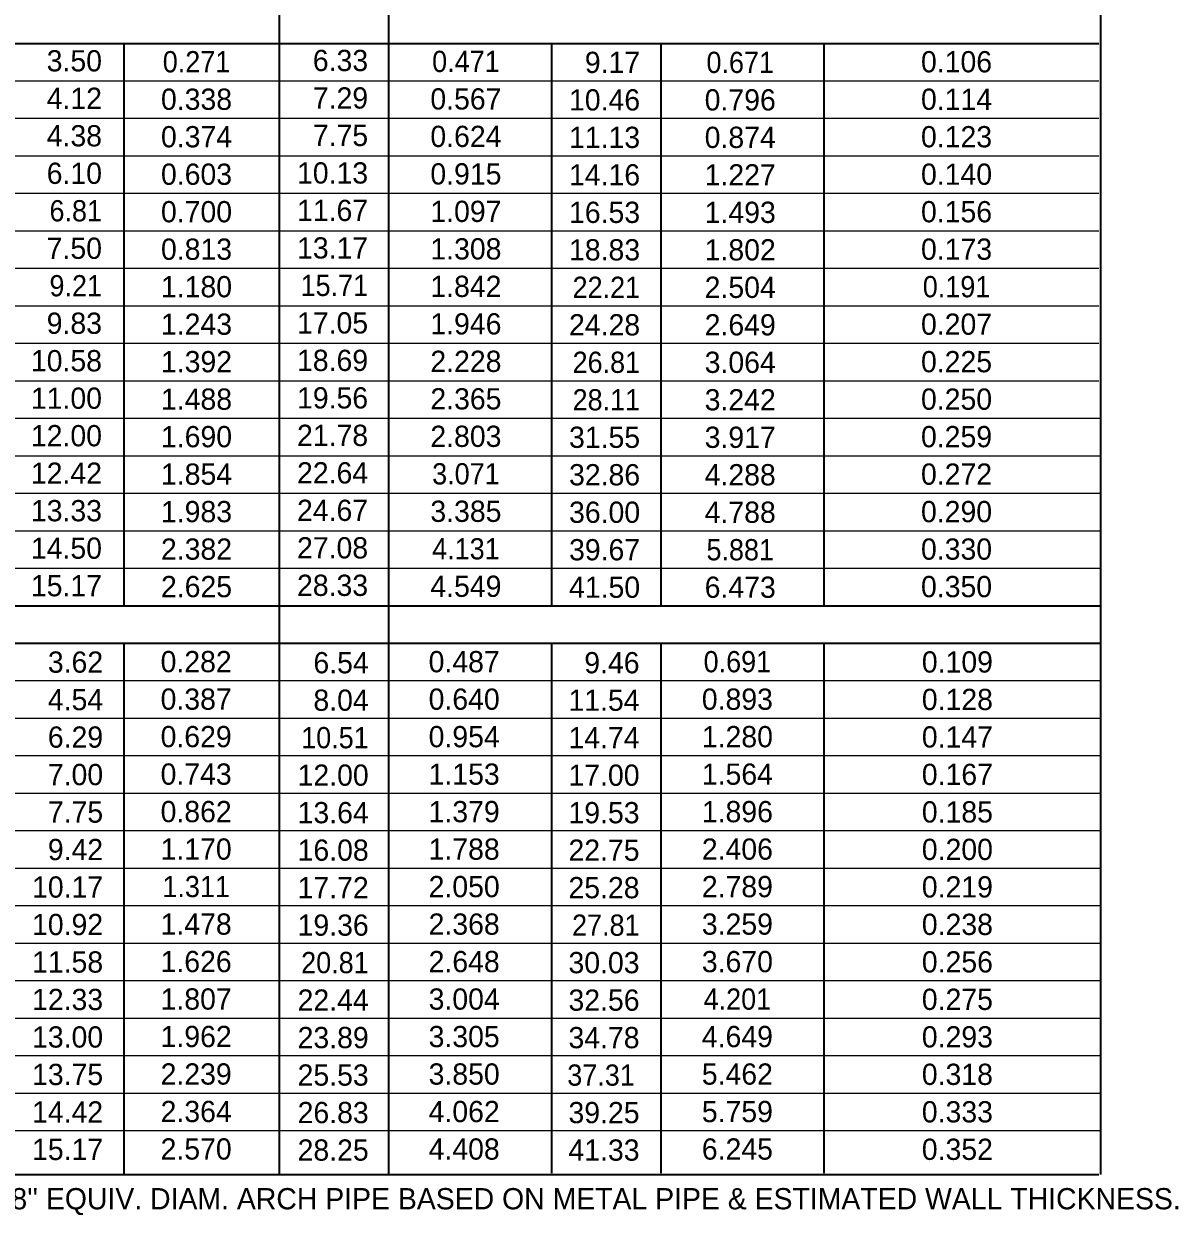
# Model space of a CAD drawing. Extents: x -63 to 307, y 317 to 587.
# Drawn here: x 9.6 to 83.5, y 395 to 471.2 of the extents above; entities that cross this region are included whole.
import ezdxf
from ezdxf.enums import TextEntityAlignment as Align

# ---------------------------------------------------------------- set-up
doc = ezdxf.new("R2010")
doc.units = 0
doc.header["$LTSCALE"] = 0.54
doc.layers.add('1', color=7, linetype='Continuous', lineweight=13)
doc.layers.add('25', color=7, linetype='Continuous', lineweight=35)

msp = doc.modelspace()

# ---------------------------------------------------------------- linework, layer by layer
at = {"layer": '1', "lineweight": 35}
for p, q in [((78.5253, 534.4633), (78.5253, 397.6323)), ((25.9753, 524.69), (25.9753, 397.6323)), ((32.9766, 516.4906), (32.9766, 397.6323)), ((-18.9056, 469.9918), (78.418, 469.9918)), ((16.0448, 469.9918), (16.0448, 434.0178)), ((43.3978, 469.9918), (43.3978, 434.0178)), ((50.3928, 469.9918), (50.3928, 434.0178)), ((60.8253, 469.9918), (60.8253, 434.0178)), ((-18.9056, 434.0178), (78.5253, 434.0178)), ((-18.9056, 431.6195), (78.5253, 431.6195)), ((16.0448, 431.6195), (16.0448, 397.6323)), ((43.3978, 431.6195), (43.3978, 397.7174)), ((50.3928, 431.6195), (50.3928, 397.7174)), ((60.8253, 431.6195), (60.8253, 397.7174)), ((-18.9056, 397.6323), (78.4163, 397.6323))]:
    msp.add_line(p, q, dxfattribs=at)
at = {"layer": '1', "lineweight": 25}
for p, q in [((-16.0277, 467.5935), (78.418, 467.5935)), ((-16.0277, 465.1953), (78.418, 465.1953)), ((-16.0277, 462.7969), (78.418, 462.7969)), ((-16.0277, 460.3987), (78.418, 460.3987)), ((-16.0277, 458.0004), (78.418, 458.0004)), ((-16.0277, 455.6021), (78.418, 455.6021)), ((-16.0277, 453.2038), (78.418, 453.2038)), ((-16.0277, 450.8057), (78.418, 450.8057)), ((-16.0277, 448.4074), (78.418, 448.4074)), ((-16.0277, 446.0092), (78.5253, 446.0092)), ((-16.0277, 443.6109), (78.5253, 443.6109)), ((-16.0277, 441.2126), (78.5253, 441.2126)), ((-16.0277, 438.8143), (78.5253, 438.8143)), ((-16.0277, 436.4161), (78.5253, 436.4161)), ((-16.0277, 429.2213), (78.5253, 429.2213)), ((-16.0277, 426.823), (78.5253, 426.823)), ((-16.0277, 424.4247), (78.5253, 424.4247)), ((-16.0277, 422.0264), (78.5253, 422.0264)), ((-15.9592, 419.6275), (78.5253, 419.6275)), ((-16.0277, 417.2298), (78.5253, 417.2298)), ((-16.0277, 414.8316), (78.5253, 414.8316)), ((-16.0277, 412.4333), (78.5253, 412.4333)), ((-16.0277, 410.035), (78.5253, 410.035)), ((-16.0277, 407.6368), (78.5253, 407.6368)), ((-16.0277, 405.2385), (78.5253, 405.2385)), ((-16.0277, 402.8403), (78.5253, 402.8403)), ((-16.0277, 400.4419), (78.5253, 400.4419))]:
    msp.add_line(p, q, dxfattribs=at)

# ---------------------------------------------------------------- texts
at = {"layer": '25'}
for s, p in [('3.50', (14.6419, 468.1962)), ('6.33', (31.6683, 468.2178)), ('9.17', (49.0701, 468.0956)), ('7.29', (31.6683, 465.8194)), ('4.12', (14.6419, 465.7979)), ('10.46', (49.0701, 465.6973)), ('4.38', (14.642, 463.3997)), ('7.75', (31.6683, 463.4212)), ('11.13', (49.0701, 463.2991)), ('6.10', (14.6419, 461.0013)), ('10.13', (31.6683, 461.0229)), ('14.16', (49.0701, 460.9008)), ('11.67', (31.6682, 458.6246)), ('16.53', (49.0701, 458.5025)), ('7.50', (14.6419, 456.2048)), ('13.17', (31.6682, 456.2263)), ('18.83', (49.0701, 456.1043)), ('9.83', (14.642, 451.4083)), ('17.05', (31.6683, 451.4298)), ('24.28', (49.0702, 451.3077)), ('10.58', (14.642, 449.01)), ('18.69', (31.6682, 449.0315)), ('11.00', (14.642, 446.6118)), ('19.56', (31.6683, 446.6333)), ('12.00', (14.642, 444.2134)), ('21.78', (31.6683, 444.235)), ('31.55', (49.0701, 444.1128)), ('12.42', (14.6419, 441.8152)), ('22.64', (31.6682, 441.8367)), ('32.86', (49.0701, 441.7146)), ('13.33', (14.642, 439.4169)), ('24.67', (31.6682, 439.4384)), ('36.00', (49.0702, 439.3163)), ('14.50', (14.642, 437.0186)), ('27.08', (31.6683, 437.0402)), ('39.67', (49.07, 436.918)), ('15.17', (14.6419, 434.6203)), ('28.33', (31.6683, 434.6418)), ('41.50', (49.0702, 434.5198)), ('3.62', (14.7154, 429.7294)), ('6.54', (31.7056, 429.6919)), ('9.46', (49.0343, 429.6898)), ('4.54', (14.7154, 427.3313)), ('8.04', (31.7056, 427.2937)), ('11.54', (49.0342, 427.2916)), ('6.29', (14.7155, 424.933)), ('14.74', (49.0342, 424.8933)), ('7.00', (14.7154, 422.5348)), ('12.00', (31.7054, 422.4971)), ('17.00', (49.0342, 422.495)), ('7.75', (14.7154, 420.1367)), ('13.64', (31.7055, 420.0988)), ('19.53', (49.0343, 420.0968)), ('9.42', (14.7154, 417.7384)), ('16.08', (31.7055, 417.7006)), ('22.75', (49.0343, 417.6985)), ('10.17', (14.7154, 415.3403)), ('17.72', (31.7054, 415.3023)), ('25.28', (49.0343, 415.3002)), ('10.92', (14.7154, 412.942)), ('19.36', (31.7056, 412.904)), ('11.58', (14.7154, 410.5438)), ('30.03', (49.0343, 410.5037)), ('12.33', (14.7154, 408.1457)), ('22.44', (31.7055, 408.1075)), ('32.56', (49.0343, 408.1053)), ('13.00', (14.7154, 405.7474)), ('23.89', (31.7055, 405.7092)), ('34.78', (49.0343, 405.7071)), ('13.75', (14.7154, 403.3493)), ('25.53', (31.7055, 403.3109)), ('14.42', (14.7154, 400.951)), ('26.83', (31.7055, 400.9127)), ('39.25', (49.0343, 400.9105)), ('15.17', (14.7154, 398.5528)), ('28.25', (31.7055, 398.5143)), ('41.33', (49.0343, 398.5123))]:
    msp.add_text(s, height=1.359, dxfattribs=at).set_placement(p, align=Align.RIGHT)
at = {"layer": '25', "width": 0.95}
for s, p in [('0.271', (20.6898, 468.1362)), ('0.471', (37.9251, 468.1569)), ('0.671', (55.4748, 468.0956)), ('0.191', (69.3144, 453.7467)), ('3.071', (37.9251, 441.7758)), ('4.131', (37.9251, 436.9793)), ('5.881', (55.4748, 436.918)), ('0.691', (55.293, 429.7565)), ('1.311', (20.6665, 415.3707)), ('4.201', (55.293, 408.172))]:
    msp.add_text(s, height=1.359, dxfattribs=at).set_placement(p, align=Align.CENTER)
at = {"layer": '25'}
for s, p in [('0.106', (69.3143, 468.1363)), ('0.338', (20.6899, 465.7379)), ('0.567', (37.9251, 465.7586)), ('0.796', (55.4748, 465.6973)), ('0.114', (69.3143, 465.7381)), ('0.374', (20.6899, 463.3397)), ('0.624', (37.9252, 463.3603)), ('0.874', (55.4749, 463.2991)), ('0.123', (69.3143, 463.3398)), ('0.603', (20.69, 460.9413)), ('0.915', (37.9252, 460.9621)), ('1.227', (55.4748, 460.9008)), ('0.140', (69.3143, 460.9415)), ('0.700', (20.6899, 458.5431)), ('1.097', (37.9251, 458.5638)), ('1.493', (55.4749, 458.5025)), ('0.156', (69.3143, 458.5433)), ('0.813', (20.69, 456.1448)), ('1.308', (37.9251, 456.1655)), ('1.802', (55.4747, 456.1043)), ('0.173', (69.3143, 456.145)), ('1.180', (20.6899, 453.7465)), ('1.842', (37.9251, 453.7673)), ('2.504', (55.4749, 453.706)), ('1.243', (20.69, 451.3483)), ('1.946', (37.9252, 451.369)), ('0.207', (69.3143, 451.3484)), ('2.649', (55.4749, 451.3077)), ('1.392', (20.6898, 448.95)), ('2.228', (37.9251, 448.9707)), ('3.064', (55.4749, 448.9094)), ('0.225', (69.3143, 448.9502)), ('1.488', (20.6899, 446.5518)), ('2.365', (37.9252, 446.5724)), ('3.242', (55.4747, 446.5112)), ('0.250', (69.3143, 446.5518)), ('1.690', (20.6899, 444.1534)), ('2.803', (37.9251, 444.1742)), ('3.917', (55.4748, 444.1128)), ('0.259', (69.3143, 444.1536)), ('1.854', (20.6899, 441.7552)), ('4.288', (55.4748, 441.7146)), ('0.272', (69.3143, 441.7553)), ('1.983', (20.69, 439.3569)), ('3.385', (37.9252, 439.3776)), ('4.788', (55.4748, 439.3163)), ('0.290', (69.3143, 439.357)), ('2.382', (20.6898, 436.9586)), ('0.330', (69.3143, 436.9588)), ('4.549', (37.9251, 434.581)), ('2.625', (20.6898, 434.5603)), ('6.473', (55.4749, 434.5198)), ('0.350', (69.3143, 434.5605)), ('0.282', (20.6665, 429.7603)), ('0.487', (37.8133, 429.7572)), ('0.109', (69.3683, 429.7391)), ('0.387', (20.6664, 427.3621)), ('0.640', (37.8133, 427.3589)), ('0.893', (55.293, 427.3583)), ('0.128', (69.3682, 427.3408)), ('0.629', (20.6665, 424.9638)), ('0.954', (37.8134, 424.9607)), ('1.280', (55.293, 424.96)), ('0.147', (69.3683, 424.9426)), ('0.743', (20.6665, 422.5655)), ('1.153', (37.8134, 422.5623)), ('1.564', (55.293, 422.5617)), ('0.167', (69.3683, 422.5443)), ('0.862', (20.6665, 420.1673)), ('1.379', (37.8133, 420.1641)), ('1.896', (55.293, 420.1634)), ('0.185', (69.3683, 420.146)), ('1.170', (20.6665, 417.769)), ('1.788', (37.8134, 417.7658)), ('2.406', (55.293, 417.7652)), ('0.200', (69.3682, 417.7478)), ('2.050', (37.8133, 415.3675)), ('2.789', (55.293, 415.3668)), ('0.219', (69.3683, 415.3495)), ('1.478', (20.6665, 412.9724)), ('2.368', (37.8134, 412.9693)), ('3.259', (55.293, 412.9686)), ('0.238', (69.3682, 412.9512)), ('1.626', (20.6664, 410.5742)), ('2.648', (37.8134, 410.571)), ('3.670', (55.293, 410.5703)), ('0.256', (69.3683, 410.5529)), ('1.807', (20.6664, 408.1758)), ('3.004', (37.8134, 408.1728)), ('0.275', (69.3683, 408.1547)), ('1.962', (20.6665, 405.7776)), ('3.305', (37.8133, 405.7744)), ('4.649', (55.293, 405.7738)), ('0.293', (69.3682, 405.7563)), ('2.239', (20.6665, 403.3793)), ('3.850', (37.8133, 403.3762)), ('5.462', (55.293, 403.3755)), ('0.318', (69.3682, 403.3581)), ('2.364', (20.6665, 400.981)), ('4.062', (37.8133, 400.9779)), ('5.759', (55.293, 400.9773)), ('0.333', (69.3682, 400.9598)), ('2.570', (20.6665, 398.5828)), ('4.408', (37.8134, 398.5796)), ('6.245', (55.293, 398.5789)), ('0.352', (69.3683, 398.5615))]:
    msp.add_text(s, height=1.359, dxfattribs=at).set_placement(p, align=Align.CENTER)
at = {"layer": '25', "width": 0.95}
for s, p in [('6.81', (14.6419, 458.6031)), ('9.21', (14.6419, 453.8065)), ('15.71', (31.6683, 453.8281)), ('22.21', (49.0701, 453.706)), ('26.81', (49.0701, 448.9094)), ('28.11', (49.0701, 446.5112)), ('10.51', (31.7055, 424.8954)), ('27.81', (49.0342, 412.9019)), ('20.81', (31.7055, 410.5058)), ('37.31', (48.7298, 403.3088))]:
    msp.add_text(s, height=1.359, dxfattribs=at).set_placement(p, align=Align.RIGHT)
at = {"layer": '25'}
msp.add_text("NOTE: QUANTITIES FOR 66'' & 78'' EQUIV. DIAM. ARCH PIPE BASED ON METAL PIPE & ESTIMATED WALL THICKNESS.", height=1.359, dxfattribs=at).set_placement((-18.9122, 395.3995))

doc.saveas('drawing.dxf')
